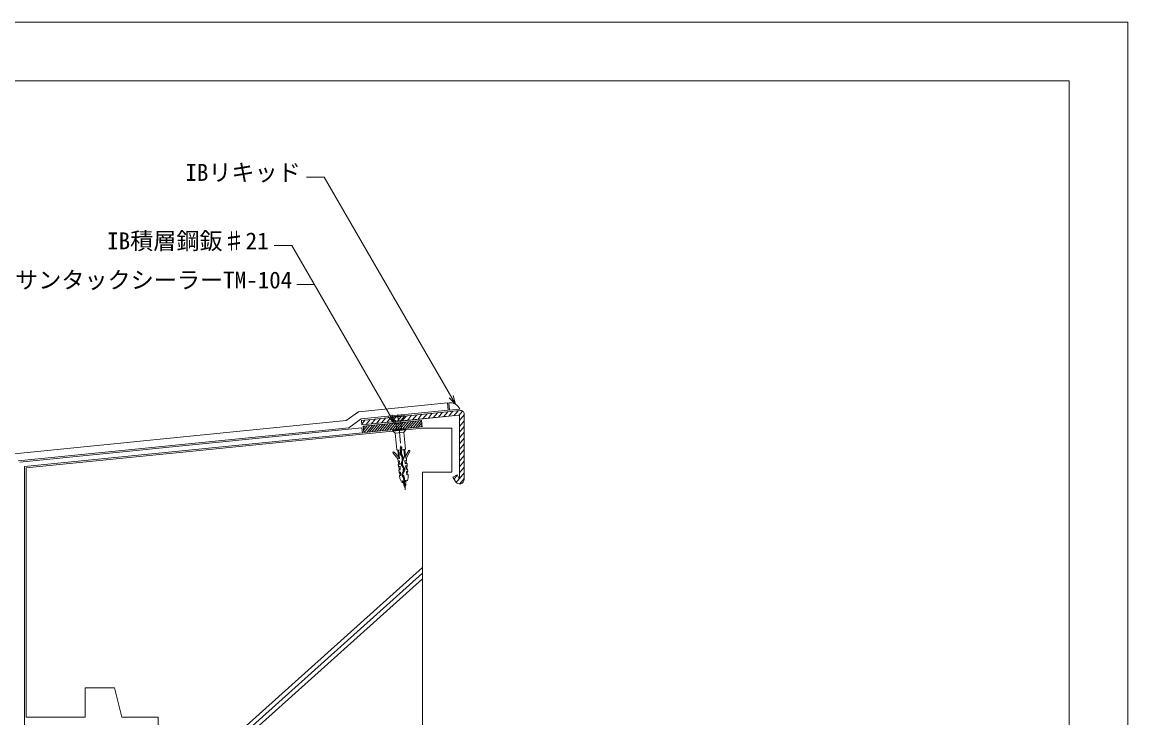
# Model space of a CAD drawing. Units: millimetres, scale not verified. Extents: x -840 to 840, y -594 to 594.
# Drawn here: x 87 to 840, y 120 to 594 of the extents above; entities that cross this region are included whole.
import ezdxf
from ezdxf.enums import TextEntityAlignment as Align

# ---------------------------------------------------------------- set-up
doc = ezdxf.new("R2010")
doc.units = ezdxf.units.MM
doc.header["$LTSCALE"] = 2
doc.linetypes.add('CHAIN1', pattern=[8, 5, -1, 1, -1])
for name, color, linetype, lineweight in [('0-0_輪郭線', 2, 'Continuous', 9), ('0-1_図面枠', 7, 'Continuous', 9), ('0-2_文字', 5, 'Continuous', 9), ('0-6_IBｼｰﾄ', 7, 'Continuous', 9), ('0-7_IBリキッド', 7, 'Continuous', 9), ('0-8_ブチルﾃｰﾌﾟ', 4, 'Continuous', 9), ('0-9_部材(ﾋﾞｽ類)', 7, 'Continuous', 9), ('0-A_中心線', 2, 'CHAIN1', 9), ('0-B_部材(積層鋼板)', 4, 'Continuous', 9), ('0-C_寸法線', 7, 'Continuous', 9), ('0-D_躯体', 7, 'Continuous', 9), ('0-F_緩衝フォーム', 7, 'Continuous', 9)]:
    doc.layers.add(name, color=color, linetype=linetype, lineweight=lineweight)
doc.styles.add('ＭＳ ゴシック', font='')
doc.styles.get('ＭＳ ゴシック').set_extended_font_data('MS Gothic')

msp = doc.modelspace()

# ---------------------------------------------------------------- linework, layer by layer
at = {"layer": '0-0_輪郭線'}
msp.add_lwpolyline([(800, 554), (-800, 554), (-800, -554), (800, -554)], close=True, dxfattribs=at)
at = {"layer": '0-1_図面枠'}
msp.add_lwpolyline([(840, -594), (840, 594), (-840, 594), (-840, -594)], close=True, dxfattribs=at)
at = {"layer": '0-6_IBｼｰﾄ'}
for p, q in [((315.859, 328.291), (376.397, 334.345)), ((376.894, 329.369), (376.397, 334.345)), ((315.859, 328.291), (307.468, 322.259)), ((317.689, 323.449), (376.894, 329.369)), ((79.031, 299.416), (307.468, 322.259)), ((84.031, 294.891), (309.299, 317.417)), ((317.689, 323.449), (309.299, 317.417))]:
    msp.add_line(p, q, dxfattribs=at)
at = {"layer": '0-7_IBリキッド'}
for q in [(377.392, 334.444), (384.854, 330.165)]:
    msp.add_line((377.889, 329.469), q, dxfattribs=at)
msp.add_arc((378.128, 327.081), 7.4, 24.63524, 95.71059, dxfattribs=at)
at = {"layer": '0-8_ブチルﾃｰﾌﾟ'}
for p, q in [((319.129, 317.432), (319.992, 318.487)), ((319.304, 315.673), (321.751, 318.663)), ((319.629, 314.096), (323.51, 318.839)), ((321.388, 314.271), (325.269, 319.014)), ((323.147, 314.447), (327.028, 319.19)), ((324.906, 314.623), (328.787, 319.366)), ((326.665, 314.799), (330.546, 319.542)), ((328.424, 314.975), (332.305, 319.718)), ((330.183, 315.151), (334.064, 319.894)), ((331.942, 315.327), (335.823, 320.07)), ((333.701, 315.503), (337.582, 320.246)), ((335.46, 315.679), (339.341, 320.422)), ((337.219, 315.855), (341.1, 320.598)), ((338.978, 316.03), (342.859, 320.773)), ((340.737, 316.206), (344.618, 320.949)), ((342.496, 316.382), (346.377, 321.125)), ((344.255, 316.558), (348.136, 321.301)), ((346.014, 316.734), (349.895, 321.477)), ((347.773, 316.91), (351.654, 321.653)), ((349.532, 317.086), (353.413, 321.829)), ((351.291, 317.262), (355.172, 322.005)), ((353.05, 317.438), (356.931, 322.181)), ((354.809, 317.614), (358.69, 322.357)), ((356.568, 317.789), (358.996, 320.756)), ((358.327, 317.965), (359.172, 318.997))]:
    msp.add_line(p, q, dxfattribs=at)
at = {"layer": '0-8_ブチルﾃｰﾌﾟ', "color": 7}
msp.add_lwpolyline([(359.265, 318.059), (319.464, 314.079), (319.033, 318.391), (358.834, 322.371)], close=True, dxfattribs=at)
at = {"layer": '0-8_ブチルﾃｰﾌﾟ'}
msp.add_lwpolyline([(359.265, 318.059), (319.464, 314.079), (319.033, 318.391), (358.834, 322.371)], close=True, dxfattribs=at)
at = {"layer": '0-9_部材(ﾋﾞｽ類)'}
for p, q in [((338.187, 324.494), (347.142, 325.389)), ((344.608, 322.292), (341.285, 321.959)), ((341.888, 315.921), (341.326, 321.547)), ((344.649, 321.88), (345.212, 316.253)), ((339.135, 315.041), (348.085, 315.936)), ((346.746, 314.28), (340.776, 313.683)), ((344.544, 301.986), (344.119, 300.512)), ((344.584, 302.005), (344.151, 300.504)), ((344.5, 303.088), (344.579, 302.302)), ((344.531, 303.111), (344.612, 302.305)), ((344.757, 300.329), (345.183, 301.806)), ((344.789, 300.319), (345.222, 301.821)), ((345.239, 302.368), (345.158, 303.174)), ((345.272, 302.371), (345.193, 303.158)), ((343.232, 297.358), (343.01, 297.596)), ((344.229, 299.652), (345.859, 296.893)), ((344.257, 299.669), (345.888, 296.91)), ((346.349, 297.188), (344.794, 300)), ((346.378, 297.205), (344.823, 300.016)), ((345.912, 296.437), (344.869, 293.118)), ((345.943, 296.427), (344.9, 293.108)), ((345.399, 292.95), (346.448, 296.236)), ((345.43, 292.939), (346.479, 296.226)), ((347.57, 297.792), (347.742, 298.069)), ((344.964, 292.244), (346.641, 289.331)), ((344.993, 292.26), (346.669, 289.349)), ((346.661, 288.761), (345.412, 285.699)), ((346.691, 288.747), (345.443, 285.687)), ((347.184, 289.709), (345.444, 292.564)), ((347.218, 289.719), (345.472, 292.581)), ((346.021, 285.466), (347.304, 288.577)), ((346.051, 285.453), (347.335, 288.565)), ((347.915, 281.349), (345.299, 280.132)), ((348.2, 281.378), (345.309, 280.032)), ((345.527, 284.555), (346.385, 283.267)), ((345.554, 284.574), (346.412, 283.285)), ((345.746, 281.132), (345.864, 280.822)), ((346.939, 283.656), (346.084, 284.894)), ((346.967, 283.675), (346.112, 284.913)), ((348.319, 281.39), (346.261, 279.772)), ((346.542, 282.923), (346.509, 282.92)), ((346.509, 282.92), (346.698, 281.228)), ((347.908, 278.875), (346.887, 278.116)), ((347.218, 282.991), (347.185, 282.987)), ((347.368, 281.294), (347.218, 282.991)), ((348.253, 278.593), (346.678, 277.861)), ((348.263, 278.493), (346.688, 277.761)), ((347.808, 278.264), (347.059, 277.66))]:
    msp.add_line(p, q, dxfattribs=at)
for points in [[(340.964, 322.222), (338.187, 324.494), (338.157, 324.792), (347.113, 325.688), (347.142, 325.389), (344.87, 322.612)], [(346.781, 314.342), (348.085, 315.936), (348.025, 316.535), (339.075, 315.64), (339.135, 315.041), (340.729, 313.737)], [(340.802, 313.602), (341.93, 302.321), (341.948, 302.323), (342.022, 302.294), (342.093, 302.302), (342.167, 302.273), (342.379, 302.248)], [(347.439, 302.754), (347.642, 302.821), (347.709, 302.863), (347.779, 302.87), (347.847, 302.913), (347.864, 302.914), (346.736, 314.195)], [(342.563, 302.063), (343.01, 297.596), (340.03, 300.78)], [(344.572, 302.372), (343.083, 302.223), (343.666, 296.39), (343.401, 296.363), (343.326, 297.113)], [(345.265, 302.441), (346.753, 302.59), (347.337, 296.757), (347.602, 296.784), (347.527, 297.533)], [(350.031, 301.781), (347.742, 298.069), (347.295, 302.536)], [(339.364, 300.179), (342.516, 296.275), (342.764, 294.692), (343.825, 294.798), (344.047, 292.587), (342.897, 292.472), (343.146, 290.871), (344.155, 290.972), (344.303, 288.771), (343.277, 288.669), (343.527, 287.068), (344.393, 287.154), (344.544, 284.936), (343.659, 284.848), (343.98, 282.729), (344.794, 281.037), (349.272, 281.485), (349.735, 283.304), (349.629, 285.445), (348.745, 285.356), (348.453, 287.56), (349.32, 287.647), (349.247, 289.266), (348.221, 289.163), (347.931, 291.349), (348.94, 291.45), (348.867, 293.069), (347.717, 292.954), (347.496, 295.165), (348.557, 295.271), (348.487, 296.872), (350.804, 301.322)], [(342.764, 294.692), (342.789, 294.444), (343.166, 293.714), (343.321, 292.514)], [(348.557, 295.271), (348.582, 295.024), (348.358, 294.233), (348.442, 293.026)], [(343.755, 288.716), (343.617, 289.917), (343.166, 290.676), (343.146, 290.871)], [(343.527, 287.068), (343.544, 286.891), (344.07, 286.104), (344.208, 284.902)], [(348.77, 289.218), (348.667, 290.422), (348.959, 291.256), (348.94, 291.45)], [(349.32, 287.647), (349.338, 287.47), (348.978, 286.594), (349.081, 285.39)], [(346.251, 281.183), (345.864, 280.822), (345.299, 280.132), (345.309, 280.032), (346.261, 279.772), (346.887, 278.116), (346.678, 277.861), (346.688, 277.761), (347.059, 277.66), (347.513, 276.459), (347.808, 278.264), (348.263, 278.493), (348.253, 278.593), (347.908, 278.875), (348.319, 281.39)], [(346.711, 281.229), (346.614, 282.201), (347.257, 282.265), (347.354, 281.293)]]:
    msp.add_lwpolyline(points, dxfattribs=at)
for centre, radius, start, end in [((340.331, 321.448), 1, 5.71059, 50.71059), ((345.644, 321.979), 1, 140.71059, 185.71059), ((340.603, 313.582), 0.2, 5.71059, 50.71059), ((346.935, 314.215), 0.2, 140.71059, 185.71059), ((342.358, 302.042), 0.207, 5.71059, 84.08578), ((344.788, 303.708), 0.683, 306.35502, 245.06616), ((344.788, 303.708), 0.65, 304.70301, 246.71818), ((343.819, 302.226), 0.763, 341.68572, 5.71059), ((343.819, 302.226), 0.796, 343.90383, 5.71059), ((343.819, 302.226), 1.427, 342.90133, 5.71059), ((343.819, 302.226), 1.46, 343.90382, 5.71059), ((347.5, 302.556), 0.207, 107.3354, 185.71059), ((350.414, 301.545), 0.449, 330.32023, 148.32877), ((339.702, 300.474), 0.449, 43.09242, 221.10096), ((342.829, 297.063), 0.5, 5.71059, 36.13773), ((345.171, 300.209), 1.095, 163.92519, 210.5833), ((345.171, 300.209), 1.062, 163.88246, 210.5833), ((345.171, 300.209), 0.431, 163.91196, 208.94725), ((345.171, 300.209), 0.398, 163.90382, 208.94725), ((345.374, 296.606), 0.564, 342.55101, 30.5833), ((345.374, 296.606), 0.597, 342.55101, 30.5833), ((345.31, 296.6), 1.194, 342.29877, 29.53929), ((345.31, 296.6), 1.228, 342.29877, 29.53929), ((348.025, 297.582), 0.5, 155.28345, 185.71059), ((345.913, 292.79), 1.095, 162.55101, 209.93253), ((345.913, 292.79), 1.062, 162.55101, 209.93253), ((345.84, 292.806), 0.465, 161.98872, 211.37793), ((345.84, 292.806), 0.431, 161.98872, 211.37793), ((346.165, 289.029), 0.564, 331.61145, 32.37098), ((346.165, 289.029), 0.597, 331.78624, 32.30227), ((346.2, 289.033), 1.194, 337.56984, 34.49854), ((346.2, 289.033), 1.228, 337.57008, 33.98558), ((346.549, 285.236), 1.228, 157.80958, 213.66215), ((346.549, 285.236), 1.194, 157.80958, 213.66215), ((346.573, 285.238), 0.597, 157.58715, 215.12991), ((346.573, 285.238), 0.564, 157.58715, 215.14168), ((345.75, 282.844), 0.763, 5.71059, 33.66215), ((345.75, 282.844), 0.796, 5.71059, 33.66215), ((345.765, 282.845), 1.427, 5.71059, 34.62256), ((345.765, 282.845), 1.46, 5.71059, 34.62257)]:
    msp.add_arc(centre, radius, start, end, dxfattribs=at)
at = {"layer": '0-A_中心線'}
msp.add_line((347.647, 275.122), (342.522, 326.365), dxfattribs=at)
at = {"layer": '0-B_部材(積層鋼板)'}
for p, q in [((331.573, 320.65), (334.409, 324.116)), ((335.091, 321.002), (337.927, 324.468)), ((338.187, 324.494), (340.964, 322.222)), ((340.964, 322.222), (338.187, 324.494)), ((344.645, 321.957), (384.056, 325.898)), ((344.87, 322.612), (347.142, 325.389)), ((345.645, 322.057), (348.48, 325.523)), ((349.163, 322.409), (351.998, 325.875)), ((352.681, 322.761), (355.516, 326.227)), ((356.199, 323.112), (359.034, 326.578)), ((359.717, 323.464), (362.552, 326.93)), ((363.235, 323.816), (366.07, 327.282)), ((366.753, 324.168), (369.588, 327.634)), ((370.271, 324.52), (373.106, 327.986)), ((373.789, 324.871), (376.624, 328.337)), ((377.307, 325.223), (380.142, 328.689)), ((380.825, 325.575), (383.66, 329.041)), ((384.29, 325.863), (386.66, 328.759)), ((384.606, 322.3), (387.772, 326.171)), ((384.606, 325.401), (384.606, 283.114)), ((318.044, 319.906), (320.337, 322.709)), ((321.019, 319.594), (323.855, 323.061)), ((324.537, 319.946), (327.373, 323.412)), ((328.055, 320.298), (330.891, 323.764)), ((384.606, 318.352), (387.772, 322.223)), ((384.606, 314.405), (387.772, 318.275)), ((384.606, 310.457), (387.772, 314.327)), ((384.606, 306.509), (387.772, 310.379)), ((384.606, 302.561), (387.772, 306.431)), ((384.606, 298.613), (387.772, 302.483)), ((384.606, 294.665), (387.772, 298.535)), ((384.606, 290.717), (387.772, 294.587)), ((382.385, 280.107), (387.772, 286.691)), ((384.606, 286.769), (387.772, 290.639)), ((380.985, 282.344), (383.129, 284.964)), ((384.816, 279.13), (387.772, 282.743))]:
    msp.add_line(p, q, dxfattribs=at)
at = {"layer": '0-B_部材(積層鋼板)', "color": 7}
for p, q in [((384.606, 283.114), (384.606, 325.401)), ((387.772, 326.69), (387.772, 282.239))]:
    msp.add_line(p, q, dxfattribs=at)
for points in [[(384.056, 325.898), (318.104, 319.303), (317.789, 322.454), (385.024, 329.177)], [(381.945, 280.681), (380.198, 283.708), (382.94, 285.291), (384.252, 283.019)]]:
    msp.add_lwpolyline(points, dxfattribs=at)
at = {"layer": '0-B_部材(積層鋼板)'}
msp.add_lwpolyline([(341.315, 321.624), (342.98, 321.791), (342.665, 324.942), (338.187, 324.494), (317.789, 322.454), (318.104, 319.303)], close=True, dxfattribs=at)
for points in [[(338.609, 321.353), (339.979, 323.028), (341.445, 324.819)], [(342.127, 321.705), (342.895, 322.644), (344.962, 325.171)], [(347.142, 325.389), (342.665, 324.942), (342.98, 321.791), (344.645, 321.957)], [(385.024, 329.177), (347.142, 325.389), (344.87, 322.612)], [(387.772, 282.245), (387.772, 282.239), (387.772, 326.69)], [(384.252, 283.019), (382.94, 285.291), (380.198, 283.708), (381.945, 280.681)]]:
    msp.add_lwpolyline(points, dxfattribs=at)
for centre, radius, start, end in [((384.106, 325.401), 0.5, 0, 95.71059), ((385.272, 326.69), 2.5, 0, 95.71059), ((340.331, 321.448), 1, 10.15817, 50.71059), ((340.331, 321.448), 1, 10.15817, 50.71059), ((345.644, 321.979), 1, 140.71059, 181.26302), ((345.644, 321.979), 1, 140.71059, 181.26302), ((384.65, 282.242), 3.123, 210, 0.05582), ((384.416, 283.114), 0.19, 210, 0)]:
    msp.add_arc(centre, radius, start, end, dxfattribs=at)
at = {"layer": '0-B_部材(積層鋼板)', "color": 7}
for centre, radius, start, end in [((384.106, 325.401), 0.5, 0, 95.71059), ((385.272, 326.69), 2.5, 0, 95.71059), ((384.65, 282.242), 3.123, 210, 0.05582), ((384.416, 283.114), 0.19, 210, 0)]:
    msp.add_arc(centre, radius, start, end, dxfattribs=at)
at = {"layer": '0-C_寸法線'}
msp.add_line((285.723, 414.984), (273.723, 414.984), dxfattribs=at)
for points in [[(381.809, 333.501), (292.419, 488.33), (280.419, 488.33)], [(340.265, 320.514), (270.326, 441.652), (258.326, 441.652)], [(377.566, 337.743), (381.809, 333.501), (380.256, 339.296)], [(336.022, 324.757), (340.265, 320.514), (338.712, 326.31)]]:
    msp.add_lwpolyline(points, dxfattribs=at)
at = {"layer": '0-D_躯体'}
for p, q in [((89.365, 290.064), (359.365, 317.064)), ((359.365, 317.064), (379.365, 317.064)), ((379.365, 317.064), (379.365, 287.064)), ((89.365, 290.064), (89.365, 120.064)), ((359.365, 287.064), (359.365, -432.936)), ((359.365, 287.064), (379.365, 287.064)), ((359.431, 222.176), (239.365, 114.149)), ((359.365, 218.268), (239.365, 110.191)), ((359.407, 214.448), (239.365, 106.398)), ((129.655, 120.064), (129.655, 140.064)), ((149.655, 140.064), (129.655, 140.064)), ((149.655, 140.064), (154.655, 120.064)), ((129.655, 120.064), (89.365, 120.064)), ((179.365, 120.064), (154.655, 120.064)), ((179.365, 120.064), (179.365, -282.936))]:
    msp.add_line(p, q, dxfattribs=at)
at = {"layer": '0-F_緩衝フォーム'}
for p, q in [((85.031, 293.986), (318.137, 317.296)), ((318.137, 317.296), (318.469, 313.98)), ((88.365, 290.969), (318.469, 313.98))]:
    msp.add_line(p, q, dxfattribs=at)
msp.add_lwpolyline([(88.365, 290.969), (88.365, -250.936), (-420.635, -250.936)], dxfattribs=at)

# ---------------------------------------------------------------- texts
at = {"layer": '0-2_文字', "color": 7, "style": 'ＭＳ ゴシック'}
for s, p in [('IBリキッド', (197.849, 482.271)), ('IB積層鋼鈑♯21', (144.545, 435.593)), ('サンタックシーラーTM-104', (81.912, 408.925))]:
    msp.add_text(s, height=11.54, dxfattribs=at).set_placement(p, align=Align.BOTTOM_LEFT)

doc.saveas('drawing.dxf')
